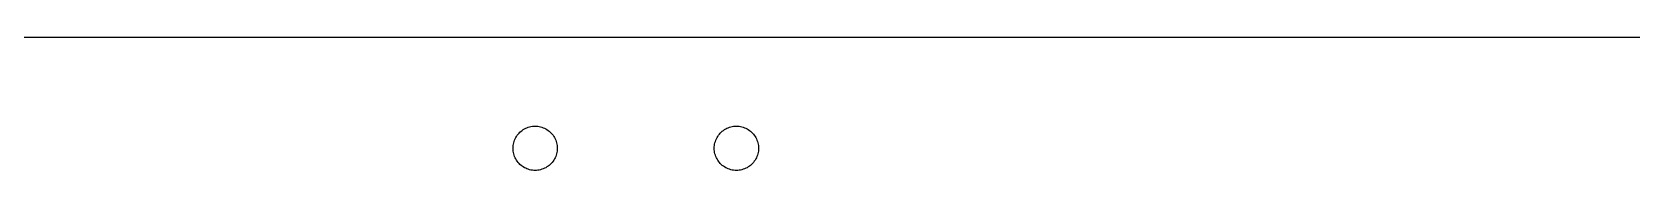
# Model space of a CAD drawing. Header units: metres. Extents: x 0 to 318, y 0 to 55.
# Drawn here: x 159 to 238.5, y 48.4 to 55 of the extents above; entities that cross this region are included whole.
import ezdxf

# ---------------------------------------------------------------- set-up
doc = ezdxf.new("R2010")
doc.units = ezdxf.units.M

msp = doc.modelspace()

# ---------------------------------------------------------------- linework, layer by layer
for p, q in [((318, 55), (0, 55)), ((183.036, 50.0299), (183.071, 50.0894)), ((183.071, 50.0894), (183.11, 50.1466)), ((183.11, 50.1466), (183.152, 50.2012)), ((183.152, 50.2012), (183.198, 50.253)), ((183.198, 50.253), (183.247, 50.3019)), ((183.247, 50.3019), (183.299, 50.3475)), ((183.299, 50.3475), (183.353, 50.3899)), ((183.353, 50.3899), (183.411, 50.4288)), ((183.411, 50.4288), (183.47, 50.4639)), ((183.47, 50.4639), (183.532, 50.4953)), ((183.532, 50.4953), (183.595, 50.5228)), ((183.595, 50.5228), (183.66, 50.5462)), ((183.66, 50.5462), (183.726, 50.5654)), ((183.726, 50.5654), (183.794, 50.5805)), ((183.794, 50.5805), (183.862, 50.5913)), ((183.862, 50.5913), (183.931, 50.5978)), ((183.931, 50.5978), (184, 50.6)), ((184, 50.6), (184.069, 50.5978)), ((184.069, 50.5978), (184.138, 50.5913)), ((184.138, 50.5913), (184.206, 50.5805)), ((184.206, 50.5805), (184.274, 50.5654)), ((184.274, 50.5654), (184.34, 50.5462)), ((184.34, 50.5462), (184.405, 50.5228)), ((184.405, 50.5228), (184.468, 50.4953)), ((184.468, 50.4953), (184.53, 50.4639)), ((184.53, 50.4639), (184.589, 50.4288)), ((184.589, 50.4288), (184.647, 50.3899)), ((184.647, 50.3899), (184.701, 50.3475)), ((184.701, 50.3475), (184.753, 50.3019)), ((184.753, 50.3019), (184.802, 50.253)), ((184.802, 50.253), (184.848, 50.2012)), ((184.848, 50.2012), (184.89, 50.1466)), ((184.89, 50.1466), (184.929, 50.0894)), ((184.929, 50.0894), (184.964, 50.0299)), ((193.036, 50.0299), (193.071, 50.0894)), ((193.071, 50.0894), (193.11, 50.1466)), ((193.11, 50.1466), (193.152, 50.2012)), ((193.152, 50.2012), (193.198, 50.253)), ((193.198, 50.253), (193.247, 50.3019)), ((193.247, 50.3019), (193.299, 50.3475)), ((193.299, 50.3475), (193.353, 50.3899)), ((193.353, 50.3899), (193.411, 50.4288)), ((193.411, 50.4288), (193.47, 50.4639)), ((193.47, 50.4639), (193.532, 50.4953)), ((193.532, 50.4953), (193.595, 50.5228)), ((193.595, 50.5228), (193.66, 50.5462)), ((193.66, 50.5462), (193.726, 50.5654)), ((193.726, 50.5654), (193.794, 50.5805)), ((193.794, 50.5805), (193.862, 50.5913)), ((193.862, 50.5913), (193.931, 50.5978)), ((193.931, 50.5978), (194, 50.6)), ((194, 50.6), (194.069, 50.5978)), ((194.069, 50.5978), (194.138, 50.5913)), ((194.138, 50.5913), (194.206, 50.5805)), ((194.206, 50.5805), (194.274, 50.5654)), ((194.274, 50.5654), (194.34, 50.5462)), ((194.34, 50.5462), (194.405, 50.5228)), ((194.405, 50.5228), (194.468, 50.4953)), ((194.468, 50.4953), (194.53, 50.4639)), ((194.53, 50.4639), (194.589, 50.4288)), ((194.589, 50.4288), (194.647, 50.3899)), ((194.647, 50.3899), (194.701, 50.3475)), ((194.701, 50.3475), (194.753, 50.3019)), ((194.753, 50.3019), (194.802, 50.253)), ((194.802, 50.253), (194.848, 50.2012)), ((194.848, 50.2012), (194.89, 50.1466)), ((194.89, 50.1466), (194.929, 50.0894)), ((194.929, 50.0894), (194.964, 50.0299)), ((182.9, 49.5), (182.902, 49.5691)), ((182.902, 49.4309), (182.9, 49.5)), ((182.902, 49.5691), (182.909, 49.6379)), ((182.909, 49.3621), (182.902, 49.4309)), ((182.909, 49.6379), (182.919, 49.7061)), ((182.919, 49.2939), (182.909, 49.3621)), ((182.919, 49.7061), (182.935, 49.7735)), ((182.935, 49.2264), (182.919, 49.2939)), ((182.935, 49.7735), (182.954, 49.8399)), ((182.954, 49.8399), (182.977, 49.9049)), ((182.977, 49.9049), (183.005, 49.9684)), ((183.005, 49.9684), (183.036, 50.0299)), ((184.964, 50.0299), (184.995, 49.9684)), ((184.995, 49.9684), (185.023, 49.9049)), ((185.023, 49.9049), (185.046, 49.8399)), ((185.046, 49.8399), (185.065, 49.7735)), ((185.065, 49.7735), (185.081, 49.7061)), ((185.081, 49.2939), (185.065, 49.2264)), ((185.081, 49.7061), (185.091, 49.6379)), ((185.091, 49.3621), (185.081, 49.2939)), ((185.091, 49.6379), (185.098, 49.5691)), ((185.098, 49.4309), (185.091, 49.3621)), ((185.098, 49.5691), (185.1, 49.5)), ((185.1, 49.5), (185.098, 49.4309)), ((192.9, 49.5), (192.902, 49.5691)), ((192.902, 49.4309), (192.9, 49.5)), ((192.902, 49.5691), (192.909, 49.6379)), ((192.909, 49.3621), (192.902, 49.4309)), ((192.909, 49.6379), (192.919, 49.7061)), ((192.919, 49.2939), (192.909, 49.3621)), ((192.919, 49.7061), (192.935, 49.7735)), ((192.935, 49.2264), (192.919, 49.2939)), ((192.935, 49.7735), (192.954, 49.8399)), ((192.954, 49.8399), (192.977, 49.9049)), ((192.977, 49.9049), (193.005, 49.9684)), ((193.005, 49.9684), (193.036, 50.0299)), ((194.964, 50.0299), (194.995, 49.9684)), ((194.995, 49.9684), (195.023, 49.9049)), ((195.023, 49.9049), (195.046, 49.8399)), ((195.046, 49.8399), (195.065, 49.7735)), ((195.065, 49.7735), (195.081, 49.7061)), ((195.081, 49.2939), (195.065, 49.2264)), ((195.081, 49.7061), (195.091, 49.6379)), ((195.091, 49.3621), (195.081, 49.2939)), ((195.091, 49.6379), (195.098, 49.5691)), ((195.098, 49.4309), (195.091, 49.3621)), ((195.098, 49.5691), (195.1, 49.5)), ((195.1, 49.5), (195.098, 49.4309)), ((182.954, 49.1601), (182.935, 49.2264)), ((182.977, 49.0951), (182.954, 49.1601)), ((183.005, 49.0316), (182.977, 49.0951)), ((183.036, 48.9701), (183.005, 49.0316)), ((183.071, 48.9106), (183.036, 48.9701)), ((183.11, 48.8534), (183.071, 48.9106)), ((183.152, 48.7988), (183.11, 48.8534)), ((183.198, 48.747), (183.152, 48.7988)), ((183.247, 48.6981), (183.198, 48.747)), ((183.299, 48.6524), (183.247, 48.6981)), ((183.353, 48.6101), (183.299, 48.6524)), ((183.411, 48.5712), (183.353, 48.6101)), ((183.47, 48.5361), (183.411, 48.5712)), ((183.532, 48.5047), (183.47, 48.5361)), ((183.595, 48.4772), (183.532, 48.5047)), ((184.468, 48.5047), (184.405, 48.4772)), ((184.53, 48.5361), (184.468, 48.5047)), ((184.589, 48.5712), (184.53, 48.5361)), ((184.647, 48.6101), (184.589, 48.5712)), ((184.701, 48.6524), (184.647, 48.6101)), ((184.753, 48.6981), (184.701, 48.6524)), ((184.802, 48.747), (184.753, 48.6981)), ((184.848, 48.7988), (184.802, 48.747)), ((184.89, 48.8534), (184.848, 48.7988)), ((184.929, 48.9106), (184.89, 48.8534)), ((184.964, 48.9701), (184.929, 48.9106)), ((184.995, 49.0316), (184.964, 48.9701)), ((185.023, 49.0951), (184.995, 49.0316)), ((185.046, 49.1601), (185.023, 49.0951)), ((185.065, 49.2264), (185.046, 49.1601)), ((192.954, 49.1601), (192.935, 49.2264)), ((192.977, 49.0951), (192.954, 49.1601)), ((193.005, 49.0316), (192.977, 49.0951)), ((193.036, 48.9701), (193.005, 49.0316)), ((193.071, 48.9106), (193.036, 48.9701)), ((193.11, 48.8534), (193.071, 48.9106)), ((193.152, 48.7988), (193.11, 48.8534)), ((193.198, 48.747), (193.152, 48.7988)), ((193.247, 48.6981), (193.198, 48.747)), ((193.299, 48.6524), (193.247, 48.6981)), ((193.353, 48.6101), (193.299, 48.6524)), ((193.411, 48.5712), (193.353, 48.6101)), ((193.47, 48.5361), (193.411, 48.5712)), ((193.532, 48.5047), (193.47, 48.5361)), ((193.595, 48.4772), (193.532, 48.5047)), ((194.468, 48.5047), (194.405, 48.4772)), ((194.53, 48.5361), (194.468, 48.5047)), ((194.589, 48.5712), (194.53, 48.5361)), ((194.647, 48.6101), (194.589, 48.5712)), ((194.701, 48.6524), (194.647, 48.6101)), ((194.753, 48.6981), (194.701, 48.6524)), ((194.802, 48.747), (194.753, 48.6981)), ((194.848, 48.7988), (194.802, 48.747)), ((194.89, 48.8534), (194.848, 48.7988)), ((194.929, 48.9106), (194.89, 48.8534)), ((194.964, 48.9701), (194.929, 48.9106)), ((194.995, 49.0316), (194.964, 48.9701)), ((195.023, 49.0951), (194.995, 49.0316)), ((195.046, 49.1601), (195.023, 49.0951)), ((195.065, 49.2264), (195.046, 49.1601)), ((183.66, 48.4538), (183.595, 48.4772)), ((183.726, 48.4346), (183.66, 48.4538)), ((183.794, 48.4195), (183.726, 48.4346)), ((183.862, 48.4087), (183.794, 48.4195)), ((183.931, 48.4022), (183.862, 48.4087)), ((184, 48.4), (183.931, 48.4022)), ((184.069, 48.4022), (184, 48.4)), ((184.138, 48.4087), (184.069, 48.4022)), ((184.206, 48.4195), (184.138, 48.4087)), ((184.274, 48.4346), (184.206, 48.4195)), ((184.34, 48.4538), (184.274, 48.4346)), ((184.405, 48.4772), (184.34, 48.4538)), ((193.66, 48.4538), (193.595, 48.4772)), ((193.726, 48.4346), (193.66, 48.4538)), ((193.794, 48.4195), (193.726, 48.4346)), ((193.862, 48.4087), (193.794, 48.4195)), ((193.931, 48.4022), (193.862, 48.4087)), ((194, 48.4), (193.931, 48.4022)), ((194.069, 48.4022), (194, 48.4)), ((194.138, 48.4087), (194.069, 48.4022)), ((194.206, 48.4195), (194.138, 48.4087)), ((194.274, 48.4346), (194.206, 48.4195)), ((194.34, 48.4538), (194.274, 48.4346)), ((194.405, 48.4772), (194.34, 48.4538))]:
    msp.add_line(p, q)

doc.saveas('drawing.dxf')
